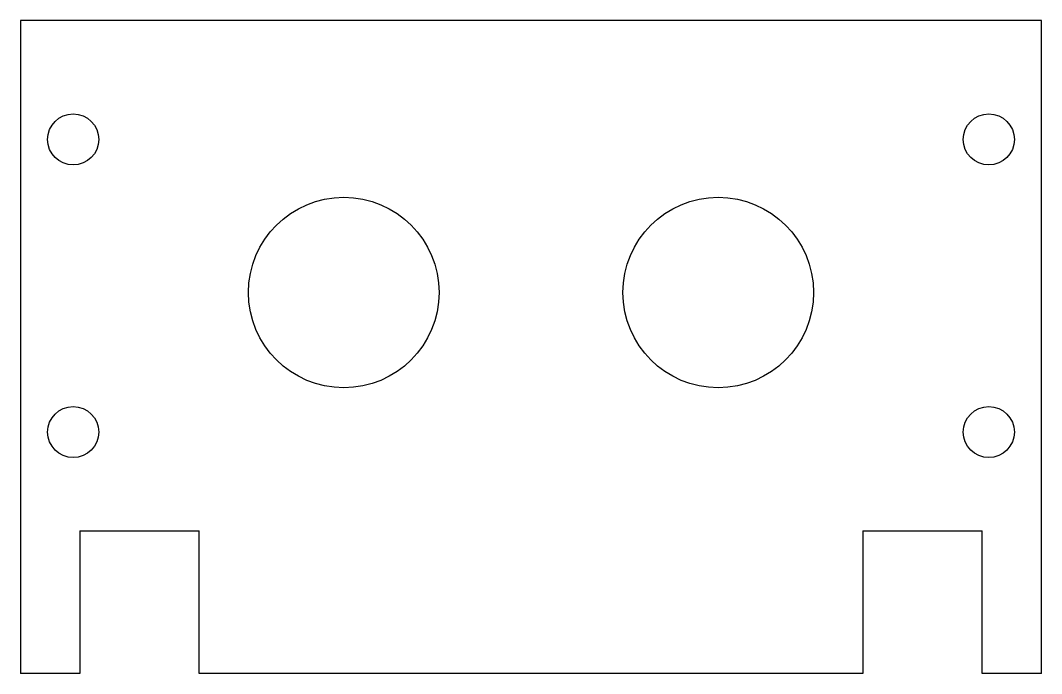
# Model space of a CAD drawing. Header units: millimetres. Extents: x -150 to 150, y -117 to 75.
import ezdxf

# ---------------------------------------------------------------- set-up
doc = ezdxf.new("R2010")
doc.units = ezdxf.units.MM

msp = doc.modelspace()

# ---------------------------------------------------------------- linework, layer by layer
at = {"color": 7, "linetype": 'Continuous', "lineweight": 25}
for p, q in [((150, 75), (-150, 75)), ((-150, 75), (-150, -117)), ((150, -117), (150, 75)), ((-132.5, -75), (-132.5, -117)), ((-132.5, -75), (-97.5, -75)), ((97.5, -75), (97.5, -117)), ((97.5, -75), (132.5, -75)), ((132.5, -117), (132.5, -75)), ((-97.5, -117), (-97.5, -75)), ((-132.5, -117), (-150, -117)), ((97.5, -117), (-97.5, -117)), ((150, -117), (132.5, -117))]:
    msp.add_line(p, q, dxfattribs=at)
for centre, radius in [((-134.5, 40), 7.5), ((134.5, 40), 7.5), ((-55, -5), 28), ((55, -5), 28), ((-134.5, -46), 7.5), ((134.5, -46), 7.5)]:
    msp.add_circle(centre, radius, dxfattribs=at)

doc.saveas('drawing.dxf')
